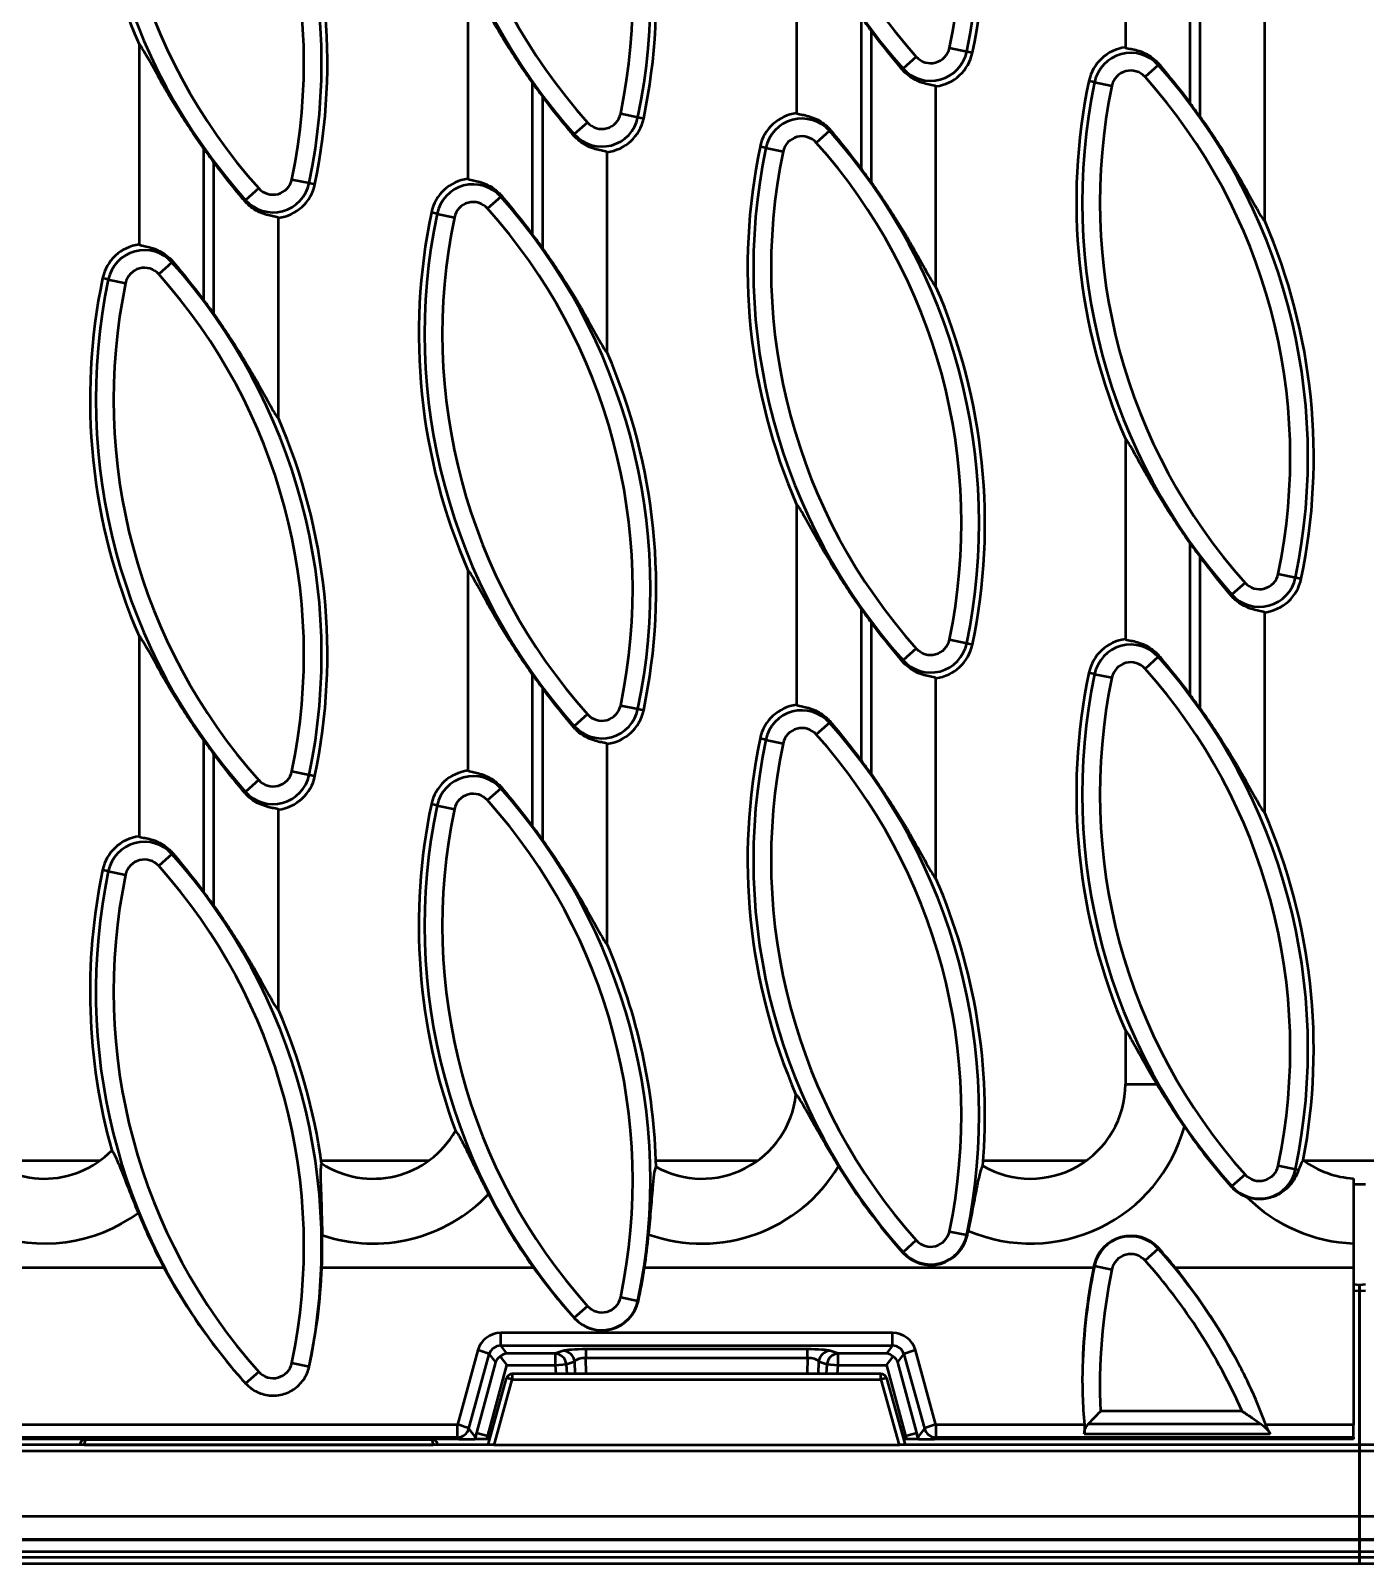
# Model space of a CAD drawing. Header units: millimetres. Extents: x 0 to 2774, y -40 to 1485.
# Drawn here: x 1353.7 to 1466.5, y 436 to 565.5 of the extents above; entities that cross this region are included whole.
import ezdxf

# ---------------------------------------------------------------- set-up
doc = ezdxf.new("R2010")
doc.units = ezdxf.units.MM
doc.header["$LTSCALE"] = 2.5
doc.layers.add('Sichtbar (ISO)', color=7, linetype='Continuous', lineweight=50)
doc.layers.add('Sichtbar schmal (ISO)', color=7, linetype='Continuous', lineweight=50)

msp = doc.modelspace()

# ---------------------------------------------------------------- linework, layer by layer
at = {"layer": 'Sichtbar (ISO)'}
for p, q in [((1446.21, 581.037), (1446.21, 564.106)), ((1418.433, 575.481), (1418.433, 558.55)), ((1390.655, 569.926), (1390.655, 552.995)), ((1457.988, 549.439), (1457.988, 566.37)), ((1362.877, 564.37), (1362.877, 547.439)), ((1430.21, 543.883), (1430.21, 560.814)), ((1402.433, 538.328), (1402.433, 555.258)), ((1374.655, 532.772), (1374.655, 549.703)), ((1446.21, 531.037), (1446.21, 514.106)), ((1418.433, 525.481), (1418.433, 508.55)), ((1390.655, 519.926), (1390.655, 502.995)), ((1457.988, 499.439), (1457.988, 516.37)), ((1362.877, 514.37), (1362.877, 497.439)), ((1430.21, 493.883), (1430.21, 510.814)), ((1402.433, 488.328), (1402.433, 505.258)), ((1374.655, 482.772), (1374.655, 499.703)), ((1446.21, 481.037), (1446.21, 476.516)), ((1465.488, 468.531), (1465.488, 463.048)), ((1466.488, 468.016), (1465.488, 468.016)), ((1465.488, 463.048), (1465.488, 461.016)), ((1350.438, 461.016), (1364.975, 461.016)), ((1378.326, 461.016), (1396.185, 461.016)), ((1405.591, 461.016), (1443.524, 461.016)), ((1450.42, 461.016), (1465.488, 461.016)), ((1465.488, 461.016), (1465.488, 447.732)), ((1465.988, 459.534), (1465.488, 459.578)), ((1466.488, 459.578), (1465.988, 459.534)), ((1465.988, 459.534), (1465.988, 459.032)), ((1465.988, 459.032), (1465.988, 459.534)), ((1465.988, 446.016), (1465.988, 459.032)), ((1465.988, 459.032), (1465.988, 446.016)), ((1393.382, 453.489), (1393.95, 452.749)), ((1426.026, 452.749), (1426.594, 453.489)), ((1425.561, 452.016), (1394.415, 452.016)), ((1392.379, 446.016), (1393.933, 451.649)), ((1426.043, 451.649), (1427.597, 446.016)), ((1465.488, 446.661), (1465.488, 447.732)), ((1358.138, 446.016), (1233.251, 446.016)), ((1358.372, 446.516), (1235.583, 446.516)), ((1357.889, 446.145), (1357.854, 446.016)), ((1387.838, 446.016), (1358.138, 446.016)), ((1358.248, 446.028), (1387.728, 446.028)), ((1387.604, 446.516), (1358.372, 446.516)), ((1389.893, 446.516), (1387.604, 446.516)), ((1392.725, 446.016), (1387.838, 446.016)), ((1388.122, 446.016), (1388.087, 446.145)), ((1389.893, 446.516), (1391.234, 446.516)), ((1391.393, 446.516), (1391.234, 446.516)), ((1392.215, 446.516), (1391.393, 446.516)), ((1392.517, 446.516), (1392.215, 446.516)), ((1427.09, 446.015), (1392.886, 446.015)), ((1465.988, 446.016), (1427.251, 446.016)), ((1427.762, 446.516), (1427.459, 446.516)), ((1428.584, 446.516), (1427.762, 446.516)), ((1428.742, 446.516), (1428.584, 446.516)), ((1428.742, 446.516), (1430.083, 446.516)), ((1465.488, 446.516), (1430.083, 446.516)), ((1465.488, 446.661), (1465.488, 446.516)), ((1465.988, 446.016), (1465.988, 445.516)), ((1465.988, 445.516), (1465.988, 446.016)), ((1504.725, 446.016), (1465.988, 446.016)), ((1465.988, 440.016), (1465.988, 445.516)), ((1465.988, 445.516), (1465.988, 440.016)), ((965.988, 440.016), (1465.988, 440.016)), ((1465.988, 438.041), (1465.988, 440.016)), ((1465.988, 440.016), (1465.988, 438.041)), ((1465.988, 440.016), (1965.988, 440.016)), ((965.988, 438.016), (1465.988, 438.016)), ((1465.988, 438.041), (1465.988, 438.016)), ((1465.988, 438.016), (1465.988, 438.041)), ((1465.988, 437.016), (1465.988, 438.016)), ((1465.988, 438.016), (1965.988, 438.016)), ((1465.988, 438.016), (1465.988, 437.016)), ((1465.988, 436.516), (1465.988, 437.016)), ((1465.988, 437.016), (1465.988, 436.516)), ((1465.988, 436.516), (1465.988, 436.016)), ((1465.988, 436.016), (1465.988, 436.516)), ((965.988, 436.016), (1465.988, 436.016)), ((1465.988, 436.016), (1965.988, 436.016))]:
    msp.add_line(p, q, dxfattribs=at)
for centre, radius, start, end in [((1408.948, 584.338), 50.212, 168.215, 203.43238), ((1384.139, 573.915), 50.212, 348.215, 23.43238), ((1356.361, 568.36), 50.212, 348.215, 23.43238), ((1328.583, 562.804), 50.212, 348.215, 23.43238), ((1464.504, 595.449), 49.775, 215.35783, 216.96405), ((1429.757, 564.398), 3.612, 277.21491, 348.215), ((1446.664, 560.522), 3.612, 97.21491, 168.215), ((1436.726, 589.894), 49.775, 215.35783, 216.96405), ((1492.282, 551.005), 50.212, 168.215, 203.43238), ((1418.886, 554.967), 3.612, 97.21491, 168.215), ((1411.917, 529.471), 49.775, 35.35783, 36.96405), ((1401.979, 558.842), 3.612, 277.21491, 348.215), ((1464.504, 545.449), 50.212, 168.215, 203.43238), ((1408.948, 584.338), 49.775, 215.35783, 216.96405), ((1391.108, 549.411), 3.612, 97.21491, 168.215), ((1384.139, 523.915), 49.775, 35.35783, 36.96405), ((1374.201, 553.287), 3.612, 277.21491, 348.215), ((1436.726, 539.894), 50.212, 168.215, 203.43238), ((1411.917, 529.471), 50.212, 348.215, 23.43238), ((1356.361, 518.36), 49.775, 35.35783, 36.96405), ((1363.331, 543.856), 3.612, 97.21491, 168.215), ((1408.948, 534.338), 50.212, 168.215, 203.43238), ((1328.583, 512.804), 49.775, 35.35783, 36.96405), ((1384.139, 523.915), 50.212, 348.215, 23.43238), ((1356.361, 518.36), 50.212, 348.215, 23.43238), ((1328.583, 512.804), 50.212, 348.215, 23.43238), ((1492.282, 551.005), 49.775, 215.35783, 216.96405), ((1457.534, 519.953), 3.612, 277.21491, 348.215), ((1464.504, 545.449), 49.775, 215.35783, 216.96405), ((1429.757, 514.398), 3.612, 277.21491, 348.215), ((1446.664, 510.522), 3.612, 97.21491, 168.215), ((1436.726, 539.894), 49.775, 215.35783, 216.96405), ((1492.282, 501.005), 50.212, 168.215, 203.43238), ((1411.917, 479.471), 49.775, 35.35783, 36.96405), ((1401.979, 508.842), 3.612, 277.21491, 348.215), ((1418.886, 504.967), 3.612, 97.21491, 168.215), ((1408.948, 534.338), 49.775, 215.35783, 216.96405), ((1464.504, 495.449), 50.212, 168.215, 203.28189), ((1384.139, 473.915), 49.775, 35.35783, 36.96405), ((1374.201, 503.287), 3.612, 277.21491, 348.215), ((1391.108, 499.411), 3.612, 97.21491, 168.215), ((1436.726, 489.894), 50.212, 168.215, 200.20465), ((1411.917, 479.471), 50.212, 349.21541, 23.43238), ((1363.331, 493.856), 3.612, 97.21491, 168.215), ((1356.361, 468.36), 49.775, 35.35783, 36.96405), ((1408.948, 484.338), 50.212, 168.215, 195.5297), ((1384.139, 473.915), 50.212, 355.08441, 23.43238), ((1328.583, 462.804), 49.775, 35.35783, 36.96405), ((1356.361, 468.36), 50.212, 1.31847, 23.43238), ((1328.583, 462.804), 50.212, 8.00963, 23.43238), ((1410.433, 476.516), 8, 241.05076, 353.44556), ((1438.21, 476.516), 8, 239.63825, 0), ((1492.282, 501.005), 49.775, 214.36694, 221.785), ((1382.655, 476.516), 8, 237.07077, 330.29643), ((1354.877, 476.516), 8, 223.82291, 315.3586), ((1464.504, 495.449), 49.775, 211.32338, 221.785), ((1465.988, 476.516), 8, 233.61332, 266.41668), ((1457.534, 469.953), 3.175, 221.785, 250.76618), ((1436.726, 489.894), 49.775, 207.09671, 215.46255), ((1408.948, 484.338), 49.775, 202.07704, 207.94069), ((1328.583, 462.804), 49.775, 357.94061, 1.08239), ((1356.361, 468.36), 49.775, 351.5151, 354.75934), ((1429.757, 464.398), 3.175, 221.785, 348.215), ((1384.139, 473.915), 49.775, 348.215, 348.64114), ((1446.664, 460.522), 3.175, 41.785, 168.215), ((1411.917, 429.471), 49.775, 39.32698, 41.785), ((1492.282, 451.005), 49.775, 168.215, 168.39735), ((1394.415, 451.516), 0.5, 90, 164.57723), ((1425.561, 451.516), 0.5, 15.42277, 90), ((1358.372, 446.016), 0.5, 90, 165), ((1387.604, 446.016), 0.5, 15, 90)]:
    msp.add_arc(centre, radius, start, end, dxfattribs=at)
for centre, major_axis, ratio, start_param, end_param in [((1408.948, 484.666), (0, -49.93), 0.9999784, 5.2058391, 5.4094214), ((1328.583, 463.131), (0, 49.789), 0.9999784, 4.5002771, 4.6698832), ((1436.726, 490.222), (0, -49.967), 0.9999784, 5.3366664, 5.4465612), ((1356.361, 468.687), (0, 49.825), 0.9999784, 4.5002771, 4.5578069), ((1492.282, 451.331), (0, -49.711), 0.9999784, 4.5163222, 4.6865921), ((1411.917, 429.796), (0, 49.57), 0.9999784, 5.1907195, 5.3936832), ((1401.979, 458.863), (0, -3.161), 0.9999784, 5.4465612, 7.6418698), ((1393.95, 452.749), (1, 0.199), 0.8957851, 1.9867703, 2.6383522), ((1393.95, 452.749), (0.451, 0.915), 0.8957851, 0.5032405, 1.1548223), ((1426.026, 452.749), (0.451, -0.915), 0.8957851, 1.9867703, 2.6383522), ((1426.026, 452.749), (1, -0.199), 0.8957851, 0.5032405, 1.1548223), ((1374.201, 453.307), (0, -3.124), 0.9999784, 1.3468687, 1.3586845), ((1358.234, 445.502), (0.137, 0.51), 0.947813, 0.2487076, 0.4682626), ((1387.742, 445.502), (-0.137, 0.51), 0.947813, 5.8149227, 6.0344777)]:
    msp.add_ellipse(centre, major_axis=major_axis, ratio=ratio, start_param=start_param, end_param=end_param, dxfattribs=at)
for points, knots in [([(1396.132, 561.09), (1395.448, 562.053), (1394.752, 563.091), (1393.329, 565.35), (1392.621, 566.571), (1391.66, 568.289), (1391.253, 569.038), (1390.909, 569.614), (1390.832, 569.737), (1390.717, 569.891), (1390.677, 569.928), (1390.655, 569.926)], [3.485316, 3.485316, 3.485316, 3.485316, 3.8312275, 3.8312275, 4.2428686, 4.2428686, 4.5039478, 4.5039478, 4.5816976, 4.5816976, 4.6534636, 4.6534636, 4.6534636, 4.6534636]), ([(1427.346, 562.244), (1427.302, 562.297), (1427.257, 562.35), (1426.506, 563.248), (1425.771, 564.161), (1424.987, 565.183), (1424.86, 565.349), (1424.733, 565.519)], [0.70958265, 0.70958265, 0.70958265, 0.70958265, 0.73010989, 0.73010989, 1.0546565, 1.0546565, 1.11670002, 1.11670002, 1.11670002, 1.11670002]), ([(1368.354, 555.534), (1367.671, 556.498), (1366.975, 557.535), (1365.551, 559.794), (1364.843, 561.015), (1363.882, 562.733), (1363.475, 563.483), (1363.131, 564.059), (1363.054, 564.181), (1362.939, 564.335), (1362.899, 564.372), (1362.877, 564.37)], [3.485316, 3.485316, 3.485316, 3.485316, 3.8312275, 3.8312275, 4.2428686, 4.2428686, 4.5039478, 4.5039478, 4.5816976, 4.5816976, 4.6534636, 4.6534636, 4.6534636, 4.6534636]), ([(1446.21, 564.106), (1446.259, 564.065), (1446.39, 564.036), (1446.865, 563.943), (1447.263, 563.868), (1447.871, 563.609), (1448.062, 563.513), (1448.446, 563.27), (1448.638, 563.121), (1448.897, 562.875), (1448.988, 562.78), (1449.074, 562.676)], [0.04336489, 0.04336489, 0.04336489, 0.04336489, 0.19996601, 0.19996601, 0.39993202, 0.39993202, 0.47560066, 0.47560066, 0.55126929, 0.55126929, 0.59299387, 0.59299387, 0.59299387, 0.59299387]), ([(1430.21, 560.814), (1430.162, 560.855), (1430.031, 560.884), (1429.555, 560.977), (1429.158, 561.052), (1428.55, 561.311), (1428.359, 561.407), (1427.975, 561.65), (1427.783, 561.799), (1427.524, 562.045), (1427.433, 562.14), (1427.346, 562.244)], [0.04336489, 0.04336489, 0.04336489, 0.04336489, 0.19996601, 0.19996601, 0.39993202, 0.39993202, 0.47560066, 0.47560066, 0.55126929, 0.55126929, 0.59299387, 0.59299387, 0.59299387, 0.59299387]), ([(1449.074, 562.676), (1449.119, 562.623), (1449.163, 562.57), (1449.915, 561.672), (1450.65, 560.759), (1451.433, 559.737), (1451.56, 559.571), (1451.688, 559.401)], [0.70958265, 0.70958265, 0.70958265, 0.70958265, 0.73010989, 0.73010989, 1.0546565, 1.0546565, 1.11670002, 1.11670002, 1.11670002, 1.11670002]), ([(1399.568, 556.688), (1399.524, 556.741), (1399.479, 556.794), (1398.728, 557.692), (1397.993, 558.605), (1397.209, 559.627), (1397.083, 559.794), (1396.955, 559.963)], [0.70958265, 0.70958265, 0.70958265, 0.70958265, 0.73010989, 0.73010989, 1.0546565, 1.0546565, 1.11670002, 1.11670002, 1.11670002, 1.11670002]), ([(1418.433, 558.55), (1418.481, 558.51), (1418.612, 558.48), (1419.087, 558.388), (1419.485, 558.312), (1420.093, 558.053), (1420.284, 557.958), (1420.668, 557.714), (1420.86, 557.566), (1421.119, 557.32), (1421.21, 557.224), (1421.297, 557.121)], [0.04336489, 0.04336489, 0.04336489, 0.04336489, 0.19996601, 0.19996601, 0.39993202, 0.39993202, 0.47560066, 0.47560066, 0.55126929, 0.55126929, 0.59299387, 0.59299387, 0.59299387, 0.59299387]), ([(1452.511, 558.275), (1453.194, 557.311), (1453.89, 556.273), (1455.314, 554.015), (1456.022, 552.794), (1456.983, 551.076), (1457.39, 550.326), (1457.734, 549.75), (1457.811, 549.628), (1457.926, 549.474), (1457.966, 549.436), (1457.988, 549.439)], [3.485316, 3.485316, 3.485316, 3.485316, 3.8312275, 3.8312275, 4.2428686, 4.2428686, 4.5039478, 4.5039478, 4.5816976, 4.5816976, 4.6534636, 4.6534636, 4.6534636, 4.6534636]), ([(1421.297, 557.121), (1421.341, 557.068), (1421.386, 557.015), (1422.137, 556.117), (1422.872, 555.204), (1423.656, 554.182), (1423.782, 554.015), (1423.91, 553.846)], [0.70958265, 0.70958265, 0.70958265, 0.70958265, 0.73010989, 0.73010989, 1.0546565, 1.0546565, 1.11670002, 1.11670002, 1.11670002, 1.11670002]), ([(1402.433, 555.258), (1402.384, 555.299), (1402.253, 555.329), (1401.778, 555.421), (1401.38, 555.497), (1400.772, 555.756), (1400.581, 555.851), (1400.197, 556.095), (1400.005, 556.243), (1399.746, 556.489), (1399.655, 556.585), (1399.568, 556.688)], [0.04336489, 0.04336489, 0.04336489, 0.04336489, 0.19996601, 0.19996601, 0.39993202, 0.39993202, 0.47560066, 0.47560066, 0.55126929, 0.55126929, 0.59299387, 0.59299387, 0.59299387, 0.59299387]), ([(1371.791, 551.133), (1371.746, 551.185), (1371.702, 551.239), (1370.95, 552.137), (1370.215, 553.05), (1369.432, 554.071), (1369.305, 554.238), (1369.178, 554.408)], [0.70958265, 0.70958265, 0.70958265, 0.70958265, 0.73010989, 0.73010989, 1.0546565, 1.0546565, 1.11670002, 1.11670002, 1.11670002, 1.11670002]), ([(1390.655, 552.995), (1390.703, 552.954), (1390.834, 552.925), (1391.31, 552.832), (1391.707, 552.757), (1392.315, 552.498), (1392.506, 552.402), (1392.89, 552.159), (1393.082, 552.01), (1393.341, 551.764), (1393.432, 551.669), (1393.519, 551.565)], [0.04336489, 0.04336489, 0.04336489, 0.04336489, 0.19996601, 0.19996601, 0.39993202, 0.39993202, 0.47560066, 0.47560066, 0.55126929, 0.55126929, 0.59299387, 0.59299387, 0.59299387, 0.59299387]), ([(1424.733, 552.719), (1425.417, 551.756), (1426.113, 550.718), (1427.536, 548.459), (1428.244, 547.238), (1429.205, 545.52), (1429.612, 544.77), (1429.956, 544.195), (1430.033, 544.072), (1430.148, 543.918), (1430.188, 543.881), (1430.21, 543.883)], [3.485316, 3.485316, 3.485316, 3.485316, 3.8312275, 3.8312275, 4.2428686, 4.2428686, 4.5039478, 4.5039478, 4.5816976, 4.5816976, 4.6534636, 4.6534636, 4.6534636, 4.6534636]), ([(1374.655, 549.703), (1374.606, 549.744), (1374.475, 549.773), (1374, 549.866), (1373.602, 549.941), (1372.994, 550.2), (1372.803, 550.296), (1372.419, 550.539), (1372.228, 550.688), (1371.968, 550.933), (1371.877, 551.029), (1371.791, 551.133)], [0.04336489, 0.04336489, 0.04336489, 0.04336489, 0.19996601, 0.19996601, 0.39993202, 0.39993202, 0.47560066, 0.47560066, 0.55126929, 0.55126929, 0.59299387, 0.59299387, 0.59299387, 0.59299387]), ([(1393.519, 551.565), (1393.563, 551.512), (1393.608, 551.459), (1394.359, 550.561), (1395.094, 549.648), (1395.878, 548.626), (1396.005, 548.459), (1396.132, 548.29)], [0.70958265, 0.70958265, 0.70958265, 0.70958265, 0.73010989, 0.73010989, 1.0546565, 1.0546565, 1.11670002, 1.11670002, 1.11670002, 1.11670002]), ([(1362.877, 547.439), (1362.925, 547.399), (1363.056, 547.369), (1363.532, 547.277), (1363.93, 547.201), (1364.537, 546.942), (1364.728, 546.847), (1365.112, 546.603), (1365.304, 546.455), (1365.563, 546.209), (1365.654, 546.113), (1365.741, 546.01)], [0.04336489, 0.04336489, 0.04336489, 0.04336489, 0.19996601, 0.19996601, 0.39993202, 0.39993202, 0.47560066, 0.47560066, 0.55126929, 0.55126929, 0.59299387, 0.59299387, 0.59299387, 0.59299387]), ([(1396.955, 547.164), (1397.639, 546.2), (1398.335, 545.162), (1399.758, 542.903), (1400.467, 541.683), (1401.428, 539.965), (1401.834, 539.215), (1402.178, 538.639), (1402.255, 538.517), (1402.37, 538.363), (1402.411, 538.325), (1402.433, 538.328)], [3.485316, 3.485316, 3.485316, 3.485316, 3.8312275, 3.8312275, 4.2428686, 4.2428686, 4.5039478, 4.5039478, 4.5816976, 4.5816976, 4.6534636, 4.6534636, 4.6534636, 4.6534636]), ([(1365.741, 546.01), (1365.786, 545.957), (1365.83, 545.904), (1366.582, 545.006), (1367.317, 544.093), (1368.1, 543.071), (1368.227, 542.904), (1368.354, 542.735)], [0.70958265, 0.70958265, 0.70958265, 0.70958265, 0.73010989, 0.73010989, 1.0546565, 1.0546565, 1.11670002, 1.11670002, 1.11670002, 1.11670002]), ([(1369.178, 541.608), (1369.861, 540.645), (1370.557, 539.607), (1371.981, 537.348), (1372.689, 536.127), (1373.65, 534.409), (1374.056, 533.659), (1374.4, 533.084), (1374.477, 532.961), (1374.593, 532.807), (1374.633, 532.77), (1374.655, 532.772)], [3.485316, 3.485316, 3.485316, 3.485316, 3.8312275, 3.8312275, 4.2428686, 4.2428686, 4.5039478, 4.5039478, 4.5816976, 4.5816976, 4.6534636, 4.6534636, 4.6534636, 4.6534636]), ([(1451.688, 522.201), (1451.004, 523.164), (1450.308, 524.202), (1448.884, 526.461), (1448.176, 527.682), (1447.215, 529.4), (1446.809, 530.15), (1446.465, 530.725), (1446.388, 530.848), (1446.272, 531.002), (1446.232, 531.039), (1446.21, 531.037)], [3.485316, 3.485316, 3.485316, 3.485316, 3.8312275, 3.8312275, 4.2428686, 4.2428686, 4.5039478, 4.5039478, 4.5816976, 4.5816976, 4.6534636, 4.6534636, 4.6534636, 4.6534636]), ([(1423.91, 516.645), (1423.226, 517.609), (1422.53, 518.647), (1421.107, 520.905), (1420.398, 522.126), (1419.437, 523.844), (1419.031, 524.594), (1418.687, 525.17), (1418.61, 525.292), (1418.495, 525.446), (1418.454, 525.484), (1418.433, 525.481)], [3.485316, 3.485316, 3.485316, 3.485316, 3.8312275, 3.8312275, 4.2428686, 4.2428686, 4.5039478, 4.5039478, 4.5816976, 4.5816976, 4.6534636, 4.6534636, 4.6534636, 4.6534636]), ([(1455.124, 517.799), (1455.079, 517.852), (1455.035, 517.905), (1454.283, 518.803), (1453.548, 519.716), (1452.765, 520.738), (1452.638, 520.905), (1452.511, 521.074)], [0.70958265, 0.70958265, 0.70958265, 0.70958265, 0.73010989, 0.73010989, 1.0546565, 1.0546565, 1.11670002, 1.11670002, 1.11670002, 1.11670002]), ([(1396.132, 511.09), (1395.448, 512.053), (1394.752, 513.091), (1393.329, 515.35), (1392.621, 516.571), (1391.66, 518.289), (1391.253, 519.038), (1390.909, 519.614), (1390.832, 519.737), (1390.717, 519.891), (1390.677, 519.928), (1390.655, 519.926)], [3.485316, 3.485316, 3.485316, 3.485316, 3.8312275, 3.8312275, 4.2428686, 4.2428686, 4.5039478, 4.5039478, 4.5816976, 4.5816976, 4.6534636, 4.6534636, 4.6534636, 4.6534636]), ([(1457.988, 516.37), (1457.94, 516.41), (1457.809, 516.44), (1457.333, 516.532), (1456.935, 516.608), (1456.328, 516.867), (1456.137, 516.962), (1455.753, 517.206), (1455.561, 517.354), (1455.302, 517.6), (1455.211, 517.696), (1455.124, 517.799)], [0.04336489, 0.04336489, 0.04336489, 0.04336489, 0.19996601, 0.19996601, 0.39993202, 0.39993202, 0.47560066, 0.47560066, 0.55126929, 0.55126929, 0.59299387, 0.59299387, 0.59299387, 0.59299387]), ([(1427.346, 512.244), (1427.302, 512.297), (1427.257, 512.35), (1426.506, 513.248), (1425.771, 514.161), (1424.987, 515.183), (1424.86, 515.349), (1424.733, 515.519)], [0.70958265, 0.70958265, 0.70958265, 0.70958265, 0.73010989, 0.73010989, 1.0546565, 1.0546565, 1.11670002, 1.11670002, 1.11670002, 1.11670002]), ([(1368.354, 505.534), (1367.671, 506.498), (1366.975, 507.535), (1365.551, 509.794), (1364.843, 511.015), (1363.882, 512.733), (1363.475, 513.483), (1363.131, 514.059), (1363.054, 514.181), (1362.939, 514.335), (1362.899, 514.372), (1362.877, 514.37)], [3.485316, 3.485316, 3.485316, 3.485316, 3.8312275, 3.8312275, 4.2428686, 4.2428686, 4.5039478, 4.5039478, 4.5816976, 4.5816976, 4.6534636, 4.6534636, 4.6534636, 4.6534636]), ([(1446.21, 514.106), (1446.259, 514.065), (1446.39, 514.036), (1446.865, 513.943), (1447.263, 513.868), (1447.871, 513.609), (1448.062, 513.513), (1448.446, 513.27), (1448.638, 513.121), (1448.897, 512.875), (1448.988, 512.78), (1449.074, 512.676)], [0.04336489, 0.04336489, 0.04336489, 0.04336489, 0.19996601, 0.19996601, 0.39993202, 0.39993202, 0.47560066, 0.47560066, 0.55126929, 0.55126929, 0.59299387, 0.59299387, 0.59299387, 0.59299387]), ([(1430.21, 510.814), (1430.162, 510.855), (1430.031, 510.884), (1429.555, 510.977), (1429.158, 511.052), (1428.55, 511.311), (1428.359, 511.407), (1427.975, 511.65), (1427.783, 511.799), (1427.524, 512.045), (1427.433, 512.14), (1427.346, 512.244)], [0.04336489, 0.04336489, 0.04336489, 0.04336489, 0.19996601, 0.19996601, 0.39993202, 0.39993202, 0.47560066, 0.47560066, 0.55126929, 0.55126929, 0.59299387, 0.59299387, 0.59299387, 0.59299387]), ([(1449.074, 512.676), (1449.119, 512.623), (1449.163, 512.57), (1449.915, 511.672), (1450.65, 510.759), (1451.433, 509.737), (1451.56, 509.571), (1451.688, 509.401)], [0.70958265, 0.70958265, 0.70958265, 0.70958265, 0.73010989, 0.73010989, 1.0546565, 1.0546565, 1.11670002, 1.11670002, 1.11670002, 1.11670002]), ([(1399.568, 506.688), (1399.524, 506.741), (1399.479, 506.794), (1398.728, 507.692), (1397.993, 508.605), (1397.209, 509.627), (1397.083, 509.794), (1396.955, 509.963)], [0.70958265, 0.70958265, 0.70958265, 0.70958265, 0.73010989, 0.73010989, 1.0546565, 1.0546565, 1.11670002, 1.11670002, 1.11670002, 1.11670002]), ([(1418.433, 508.55), (1418.481, 508.51), (1418.612, 508.48), (1419.087, 508.388), (1419.485, 508.312), (1420.093, 508.053), (1420.284, 507.958), (1420.668, 507.714), (1420.86, 507.566), (1421.119, 507.32), (1421.21, 507.224), (1421.297, 507.121)], [0.04336489, 0.04336489, 0.04336489, 0.04336489, 0.19996601, 0.19996601, 0.39993202, 0.39993202, 0.47560066, 0.47560066, 0.55126929, 0.55126929, 0.59299387, 0.59299387, 0.59299387, 0.59299387]), ([(1452.511, 508.275), (1453.194, 507.311), (1453.89, 506.273), (1455.314, 504.015), (1456.022, 502.794), (1456.983, 501.076), (1457.39, 500.326), (1457.734, 499.75), (1457.811, 499.628), (1457.926, 499.474), (1457.966, 499.436), (1457.988, 499.439)], [3.485316, 3.485316, 3.485316, 3.485316, 3.8312275, 3.8312275, 4.2428686, 4.2428686, 4.5039478, 4.5039478, 4.5816976, 4.5816976, 4.6534636, 4.6534636, 4.6534636, 4.6534636]), ([(1402.433, 505.258), (1402.384, 505.299), (1402.253, 505.329), (1401.778, 505.421), (1401.38, 505.497), (1400.772, 505.756), (1400.581, 505.851), (1400.197, 506.095), (1400.005, 506.243), (1399.746, 506.489), (1399.655, 506.585), (1399.568, 506.688)], [0.04336489, 0.04336489, 0.04336489, 0.04336489, 0.19996601, 0.19996601, 0.39993202, 0.39993202, 0.47560066, 0.47560066, 0.55126929, 0.55126929, 0.59299387, 0.59299387, 0.59299387, 0.59299387]), ([(1421.297, 507.121), (1421.341, 507.068), (1421.386, 507.015), (1422.137, 506.117), (1422.872, 505.204), (1423.656, 504.182), (1423.782, 504.015), (1423.91, 503.846)], [0.70958265, 0.70958265, 0.70958265, 0.70958265, 0.73010989, 0.73010989, 1.0546565, 1.0546565, 1.11670002, 1.11670002, 1.11670002, 1.11670002]), ([(1371.791, 501.133), (1371.746, 501.185), (1371.702, 501.239), (1370.95, 502.137), (1370.215, 503.05), (1369.432, 504.071), (1369.305, 504.238), (1369.178, 504.408)], [0.70958265, 0.70958265, 0.70958265, 0.70958265, 0.73010989, 0.73010989, 1.0546565, 1.0546565, 1.11670002, 1.11670002, 1.11670002, 1.11670002]), ([(1390.655, 502.995), (1390.703, 502.954), (1390.834, 502.925), (1391.31, 502.832), (1391.707, 502.757), (1392.315, 502.498), (1392.506, 502.402), (1392.89, 502.159), (1393.082, 502.01), (1393.341, 501.764), (1393.432, 501.669), (1393.519, 501.565)], [0.04336489, 0.04336489, 0.04336489, 0.04336489, 0.19996601, 0.19996601, 0.39993202, 0.39993202, 0.47560066, 0.47560066, 0.55126929, 0.55126929, 0.59299387, 0.59299387, 0.59299387, 0.59299387]), ([(1424.733, 502.719), (1425.417, 501.756), (1426.113, 500.718), (1427.536, 498.459), (1428.244, 497.238), (1429.205, 495.52), (1429.612, 494.77), (1429.956, 494.195), (1430.033, 494.072), (1430.148, 493.918), (1430.188, 493.881), (1430.21, 493.883)], [3.485316, 3.485316, 3.485316, 3.485316, 3.8312275, 3.8312275, 4.2428686, 4.2428686, 4.5039478, 4.5039478, 4.5816976, 4.5816976, 4.6534636, 4.6534636, 4.6534636, 4.6534636]), ([(1393.519, 501.565), (1393.563, 501.512), (1393.608, 501.459), (1394.359, 500.561), (1395.094, 499.648), (1395.878, 498.626), (1396.005, 498.459), (1396.132, 498.29)], [0.70958265, 0.70958265, 0.70958265, 0.70958265, 0.73010989, 0.73010989, 1.0546565, 1.0546565, 1.11670002, 1.11670002, 1.11670002, 1.11670002]), ([(1374.655, 499.703), (1374.606, 499.744), (1374.475, 499.773), (1374, 499.866), (1373.602, 499.941), (1372.994, 500.2), (1372.803, 500.296), (1372.419, 500.539), (1372.228, 500.688), (1371.968, 500.933), (1371.877, 501.029), (1371.791, 501.133)], [0.04336489, 0.04336489, 0.04336489, 0.04336489, 0.19996601, 0.19996601, 0.39993202, 0.39993202, 0.47560066, 0.47560066, 0.55126929, 0.55126929, 0.59299387, 0.59299387, 0.59299387, 0.59299387]), ([(1362.877, 497.439), (1362.925, 497.399), (1363.056, 497.369), (1363.532, 497.277), (1363.93, 497.201), (1364.537, 496.942), (1364.728, 496.847), (1365.112, 496.603), (1365.304, 496.455), (1365.563, 496.209), (1365.654, 496.113), (1365.741, 496.01)], [0.04336489, 0.04336489, 0.04336489, 0.04336489, 0.19996601, 0.19996601, 0.39993202, 0.39993202, 0.47560066, 0.47560066, 0.55126929, 0.55126929, 0.59299387, 0.59299387, 0.59299387, 0.59299387]), ([(1365.741, 496.01), (1365.786, 495.957), (1365.83, 495.904), (1366.582, 495.006), (1367.317, 494.093), (1368.1, 493.071), (1368.227, 492.904), (1368.354, 492.735)], [0.70958265, 0.70958265, 0.70958265, 0.70958265, 0.73010989, 0.73010989, 1.0546565, 1.0546565, 1.11670002, 1.11670002, 1.11670002, 1.11670002]), ([(1396.955, 497.164), (1397.639, 496.2), (1398.335, 495.162), (1399.758, 492.903), (1400.467, 491.683), (1401.428, 489.965), (1401.834, 489.215), (1402.178, 488.639), (1402.255, 488.517), (1402.37, 488.363), (1402.411, 488.325), (1402.433, 488.328)], [3.485316, 3.485316, 3.485316, 3.485316, 3.8312275, 3.8312275, 4.2428686, 4.2428686, 4.5039478, 4.5039478, 4.5816976, 4.5816976, 4.6534636, 4.6534636, 4.6534636, 4.6534636]), ([(1369.178, 491.608), (1369.861, 490.645), (1370.557, 489.607), (1371.981, 487.348), (1372.689, 486.127), (1373.65, 484.409), (1374.056, 483.659), (1374.4, 483.084), (1374.477, 482.961), (1374.593, 482.807), (1374.633, 482.77), (1374.655, 482.772)], [3.485316, 3.485316, 3.485316, 3.485316, 3.8312275, 3.8312275, 4.2428686, 4.2428686, 4.5039478, 4.5039478, 4.5816976, 4.5816976, 4.6534636, 4.6534636, 4.6534636, 4.6534636]), ([(1448.87, 476.516), (1448.748, 476.719), (1448.627, 476.922), (1447.973, 478.037), (1447.482, 478.923), (1446.879, 480.01), (1446.677, 480.373), (1446.44, 480.766), (1446.371, 480.872), (1446.268, 481.006), (1446.232, 481.039), (1446.21, 481.037)], [1.25122174, 1.25122174, 1.25122174, 1.25122174, 1.32007666, 1.32007666, 1.63136927, 1.63136927, 1.78495243, 1.78495243, 1.86174401, 1.86174401, 1.93251551, 1.93251551, 1.93251551, 1.93251551]), ([(1421.984, 469.573), (1421.599, 470.205), (1421.222, 470.838), (1420.505, 472.062), (1420.165, 472.656), (1419.495, 473.837), (1419.187, 474.386), (1418.798, 475.052), (1418.66, 475.278), (1418.474, 475.54), (1418.414, 475.605), (1418.38, 475.602)], [-0.84942573, -0.84942573, -0.84942573, -0.84942573, -0.65876792, -0.65876792, -0.46793444, -0.46793444, -0.24658593, -0.24658593, -0.10846211, -0.10846211, 0, 0, 0, 0]), ([(1392.415, 467.221), (1392.208, 467.625), (1392.003, 468.029), (1391.605, 468.823), (1391.412, 469.211), (1390.911, 470.223), (1390.621, 470.816), (1390.176, 471.692), (1390.004, 472.017), (1389.747, 472.435), (1389.657, 472.544), (1389.604, 472.551)], [-0.85799491, -0.85799491, -0.85799491, -0.85799491, -0.72226203, -0.72226203, -0.58615442, -0.58615442, -0.35152236, -0.35152236, -0.16586907, -0.16586907, 0, 0, 0, 0]), ([(1362.823, 465.63), (1362.54, 466.328), (1362.263, 467.023), (1361.75, 468.323), (1361.515, 468.923), (1361.129, 469.872), (1360.972, 470.24), (1360.723, 470.739), (1360.631, 470.876), (1360.569, 470.894)], [-0.83700415, -0.83700415, -0.83700415, -0.83700415, -0.61127427, -0.61127427, -0.38608842, -0.38608842, -0.1877107, -0.1877107, 0, 0, 0, 0]), ([(1378.306, 469.801), (1378.282, 469.784), (1378.263, 469.735), (1378.234, 469.576), (1378.224, 469.467), (1378.206, 469.06), (1378.21, 468.688), (1378.235, 467.666), (1378.262, 466.935), (1378.312, 465.361), (1378.334, 464.556), (1378.349, 463.745)], [-0.89673369, -0.89673369, -0.89673369, -0.89673369, -0.80012747, -0.80012747, -0.70341767, -0.70341767, -0.50848125, -0.50848125, -0.24335589, -0.24335589, 0, 0, 0, 0]), ([(1406.56, 469.515), (1406.507, 469.48), (1406.458, 469.323), (1406.367, 468.789), (1406.326, 468.419), (1406.232, 467.422), (1406.179, 466.758), (1406.062, 465.329), (1405.998, 464.574), (1405.928, 463.813)], [-0.83915151, -0.83915151, -0.83915151, -0.83915151, -0.6515259, -0.6515259, -0.46384549, -0.46384549, -0.22918293, -0.22918293, 0, 0, 0, 0]), ([(1434.167, 469.613), (1434.109, 469.58), (1434.042, 469.429), (1433.893, 468.907), (1433.811, 468.544), (1433.611, 467.576), (1433.491, 466.943), (1433.228, 465.573), (1433.086, 464.845), (1432.939, 464.112)], [-0.83106187, -0.83106187, -0.83106187, -0.83106187, -0.64143493, -0.64143493, -0.45191856, -0.45191856, -0.22425246, -0.22425246, 0, 0, 0, 0]), ([(1460.854, 469.261), (1460.774, 469.03), (1460.664, 468.77), (1460.334, 468.216), (1460.112, 467.927), (1459.552, 467.419), (1459.237, 467.208), (1458.51, 466.893), (1458.115, 466.798), (1457.294, 466.76), (1456.88, 466.819), (1456.488, 466.956)], [-0.63329191, -0.63329191, -0.63329191, -0.63329191, -0.50508909, -0.50508909, -0.37047539, -0.37047539, -0.24771256, -0.24771256, -0.12447132, -0.12447132, 0, 0, 0, 0]), ([(1461.242, 470.075), (1461.19, 470.053), (1461.121, 469.942), (1460.983, 469.62), (1460.921, 469.455), (1460.854, 469.261)], [-0.55428354, -0.55428354, -0.55428354, -0.55428354, -0.39044752, -0.39044752, -0.28104472, -0.28104472, -0.28104472, -0.28104472]), ([(1371.884, 451.216), (1371.924, 451.173), (1371.964, 451.132), (1372.277, 450.824), (1372.66, 450.571), (1373.369, 450.282), (1373.819, 450.194), (1374.583, 450.194), (1375.033, 450.282), (1375.742, 450.571), (1376.125, 450.824), (1376.672, 451.361), (1376.931, 451.742), (1377.147, 452.254), (1377.206, 452.431), (1377.247, 452.613)], [0.67723232, 0.67723232, 0.67723232, 0.67723232, 0.69410003, 0.69410003, 0.80903074, 0.80903074, 0.9237132, 0.9237132, 1.03839565, 1.03839565, 1.15332636, 1.15332636, 1.26867748, 1.26867748, 1.32035344, 1.32035344, 1.32035344, 1.32035344]), ([(1458.077, 447.732), (1457.657, 448.875), (1457.186, 449.999), (1456.434, 451.602), (1456.181, 452.114), (1455.922, 452.613)], [9.33624862, 9.33624862, 9.33624862, 9.33624862, 9.67204096, 9.67204096, 9.83403871, 9.83403871, 9.83403871, 9.83403871]), ([(1443.1, 447.803), (1443.22, 447.931), (1443.355, 448.076), (1443.689, 448.429), (1443.894, 448.645), (1444.1, 448.861), (1444.102, 448.862), (1444.104, 448.864)], [-0.15424669, -0.15424669, -0.15424669, -0.15424669, -0.08874603, -0.08874603, 0, 0, 0.00070076, 0.00070076, 0.00070076, 0.00070076]), ([(1456.071, 448.864), (1456.073, 448.862), (1456.076, 448.861), (1456.363, 448.673), (1456.651, 448.483), (1457.206, 448.114), (1457.457, 447.945), (1457.667, 447.803)], [-0.1736043, -0.1736043, -0.1736043, -0.1736043, -0.17287888, -0.17287888, -0.08700626, -0.08700626, 0, 0, 0, 0]), ([(1442.736, 446.95), (1442.745, 447.099), (1442.78, 447.254), (1442.889, 447.525), (1442.983, 447.678), (1443.1, 447.803)], [0.02797662, 0.02797662, 0.02797662, 0.02797662, 0.08666065, 0.08666065, 0.14739709, 0.14739709, 0.14739709, 0.14739709]), ([(1442.749, 447.732), (1442.758, 447.631), (1442.762, 447.53), (1442.761, 447.321), (1442.755, 447.216), (1442.744, 447.058), (1442.739, 447.001), (1442.736, 446.95)], [-0.096963668, -0.096963668, -0.096963668, -0.096963668, -0.066667261, -0.066667261, -0.032630314, -0.032630314, -0.010677239, -0.010677239, -0.010677239, -0.010677239]), ([(1457.667, 447.803), (1457.857, 447.675), (1458.04, 447.51), (1458.277, 447.237), (1458.378, 447.094), (1458.454, 446.95)], [0.96316051, 0.96316051, 0.96316051, 0.96316051, 1.03889631, 1.03889631, 1.09898258, 1.09898258, 1.09898258, 1.09898258]), ([(1458.454, 446.95), (1458.427, 447.001), (1458.396, 447.057), (1458.308, 447.221), (1458.247, 447.336), (1458.15, 447.546), (1458.111, 447.638), (1458.077, 447.732)], [-0.098840568, -0.098840568, -0.098840568, -0.098840568, -0.075449261, -0.075449261, -0.03458802, -0.03458802, -0.004650822, -0.004650822, -0.004650822, -0.004650822])]:
    msp.add_open_spline(points, degree=3, knots=knots, dxfattribs=at)
for points in [[(1451.195, 472.907), (1450.304, 474.211), (1449.505, 475.457), (1448.87, 476.516)], [(1370.665, 452.613), (1371.06, 452.141), (1371.467, 451.675), (1371.884, 451.216)], [(1442.588, 452.613), (1442.547, 451.03), (1442.596, 449.384), (1442.749, 447.732)], [(1392.886, 446.015), (1392.833, 446.015), (1392.778, 446.016), (1392.725, 446.016)], [(1427.251, 446.016), (1427.198, 446.016), (1427.143, 446.015), (1427.09, 446.015)]]:
    msp.add_open_spline(points, degree=3, dxfattribs=at)
at = {"layer": 'Sichtbar schmal (ISO)'}
for p, q in [((1451.688, 559.401), (1451.688, 572.201)), ((1452.511, 571.074), (1452.511, 558.275)), ((1423.91, 553.846), (1423.91, 566.645)), ((1424.733, 565.519), (1424.733, 552.719)), ((1431.348, 564.066), (1432.811, 563.761)), ((1432.811, 563.761), (1433.293, 563.66)), ((1427.43, 562.319), (1427.346, 562.244)), ((1428.545, 563.315), (1427.43, 562.319)), ((1448.99, 562.601), (1447.876, 561.605)), ((1448.99, 562.601), (1449.074, 562.676)), ((1396.132, 548.29), (1396.132, 561.09)), ((1443.61, 561.159), (1443.128, 561.26)), ((1443.61, 561.159), (1445.073, 560.854)), ((1396.955, 559.963), (1396.955, 547.164)), ((1403.57, 558.51), (1405.033, 558.205)), ((1405.033, 558.205), (1405.515, 558.104)), ((1400.767, 557.759), (1399.653, 556.763)), ((1421.212, 557.046), (1420.098, 556.05)), ((1421.212, 557.046), (1421.297, 557.121)), ((1399.653, 556.763), (1399.568, 556.688)), ((1415.832, 555.604), (1415.35, 555.704)), ((1415.832, 555.604), (1417.295, 555.299)), ((1368.354, 542.735), (1368.354, 555.534)), ((1369.178, 554.408), (1369.178, 541.608)), ((1372.989, 552.204), (1371.875, 551.208)), ((1375.792, 552.955), (1377.255, 552.649)), ((1377.255, 552.649), (1377.737, 552.549)), ((1371.875, 551.208), (1371.791, 551.133)), ((1393.435, 551.49), (1392.32, 550.494)), ((1393.435, 551.49), (1393.519, 551.565)), ((1388.054, 550.048), (1387.572, 550.149)), ((1388.054, 550.048), (1389.517, 549.743)), ((1365.657, 545.934), (1364.543, 544.939)), ((1365.657, 545.934), (1365.741, 546.01)), ((1360.277, 544.493), (1359.794, 544.593)), ((1360.277, 544.493), (1361.739, 544.188)), ((1451.688, 509.401), (1451.688, 522.201)), ((1452.511, 521.074), (1452.511, 508.275)), ((1459.126, 519.621), (1460.588, 519.316)), ((1460.588, 519.316), (1461.071, 519.216)), ((1456.322, 518.87), (1455.208, 517.875)), ((1455.208, 517.875), (1455.124, 517.799)), ((1423.91, 503.846), (1423.91, 516.645)), ((1424.733, 515.519), (1424.733, 502.719)), ((1428.545, 513.315), (1427.43, 512.319)), ((1431.348, 514.066), (1432.811, 513.761)), ((1432.811, 513.761), (1433.293, 513.66)), ((1427.43, 512.319), (1427.346, 512.244)), ((1448.99, 512.601), (1447.876, 511.605)), ((1448.99, 512.601), (1449.074, 512.676)), ((1396.132, 498.29), (1396.132, 511.09)), ((1443.61, 511.159), (1443.128, 511.26)), ((1443.61, 511.159), (1445.073, 510.854)), ((1396.955, 509.963), (1396.955, 497.164)), ((1400.767, 507.759), (1399.653, 506.763)), ((1403.57, 508.51), (1405.033, 508.205)), ((1405.033, 508.205), (1405.515, 508.104)), ((1399.653, 506.763), (1399.568, 506.688)), ((1421.212, 507.046), (1420.098, 506.05)), ((1421.212, 507.046), (1421.297, 507.121)), ((1368.354, 492.735), (1368.354, 505.534)), ((1415.832, 505.604), (1415.35, 505.704)), ((1415.832, 505.604), (1417.295, 505.299)), ((1369.178, 504.408), (1369.178, 491.608)), ((1375.792, 502.955), (1377.255, 502.649)), ((1377.255, 502.649), (1377.737, 502.549)), ((1371.875, 501.208), (1371.791, 501.133)), ((1372.989, 502.204), (1371.875, 501.208)), ((1393.435, 501.49), (1392.32, 500.494)), ((1393.435, 501.49), (1393.519, 501.565)), ((1388.054, 500.048), (1387.572, 500.149)), ((1388.054, 500.048), (1389.517, 499.743)), ((1365.657, 495.934), (1365.741, 496.01)), ((1365.657, 495.934), (1364.543, 494.939)), ((1360.277, 494.493), (1359.794, 494.593)), ((1360.277, 494.493), (1361.739, 494.188)), ((1446.21, 476.516), (1448.87, 476.516)), ((1359.564, 470.033), (1350.189, 470.033)), ((1387.342, 470.033), (1378.273, 470.033)), ((1415.12, 470.033), (1406.546, 470.033)), ((1442.898, 470.033), (1434.201, 470.033)), ((1456.322, 468.87), (1455.208, 467.875)), ((1459.126, 469.621), (1460.588, 469.316)), ((1460.588, 469.316), (1460.854, 469.261)), ((1470.676, 470.033), (1461.301, 470.033)), ((1455.208, 467.875), (1455.167, 467.838)), ((1431.348, 464.066), (1432.811, 463.761)), ((1432.811, 463.761), (1432.865, 463.749)), ((1428.545, 463.315), (1427.43, 462.319)), ((1448.99, 462.601), (1447.876, 461.605)), ((1448.99, 462.601), (1449.031, 462.638)), ((1427.43, 462.319), (1427.389, 462.282)), ((1443.61, 461.159), (1443.556, 461.171)), ((1443.61, 461.159), (1445.073, 460.854)), ((1403.57, 458.51), (1405.033, 458.205)), ((1465.488, 459.076), (1465.988, 459.032)), ((1465.988, 459.032), (1466.488, 459.076)), ((1400.767, 457.759), (1399.653, 456.763)), ((1405.033, 458.205), (1405.069, 458.198)), ((1399.653, 456.763), (1399.632, 456.745)), ((1393.44, 454.41), (1393.44, 455.481)), ((1426.536, 455.481), (1393.44, 455.481)), ((1426.536, 454.41), (1426.536, 455.481)), ((1391.508, 454.014), (1389.782, 447.732)), ((1390.744, 447.399), (1392.47, 453.681)), ((1392.47, 453.681), (1392.987, 453.007)), ((1393.44, 454.41), (1426.536, 454.41)), ((1393.95, 453.745), (1393.44, 454.41)), ((1398.021, 453.745), (1393.95, 453.745)), ((1398.716, 453.971), (1398.021, 453.745)), ((1398.021, 453.745), (1398.021, 452.749)), ((1400.63, 454.105), (1400.63, 453.368)), ((1419.346, 454.105), (1400.63, 454.105)), ((1400.63, 453.368), (1419.346, 453.368)), ((1400.648, 452.016), (1400.63, 453.368)), ((1419.346, 453.368), (1419.328, 452.016)), ((1419.346, 453.368), (1419.346, 454.105)), ((1421.956, 453.745), (1421.26, 453.971)), ((1426.026, 453.745), (1421.956, 453.745)), ((1421.956, 452.749), (1421.956, 453.745)), ((1426.536, 454.41), (1426.026, 453.745)), ((1426.989, 453.007), (1427.506, 453.681)), ((1427.506, 453.681), (1429.232, 447.399)), ((1430.194, 447.732), (1428.468, 454.014)), ((1372.989, 452.204), (1371.884, 451.216)), ((1375.792, 452.955), (1377.255, 452.649)), ((1377.255, 452.649), (1377.255, 452.649)), ((1392.987, 453.007), (1391.389, 447.04)), ((1392.351, 446.782), (1393.95, 452.749)), ((1393.95, 452.749), (1398.021, 452.749)), ((1394.415, 452.016), (1394.415, 451.559)), ((1398.021, 452.749), (1398.981, 452.833)), ((1398.021, 452.749), (1398.085, 452.016)), ((1398.981, 452.833), (1399.676, 453.059)), ((1399.052, 452.016), (1398.981, 452.833)), ((1399.676, 453.059), (1399.69, 452.016)), ((1420.286, 452.016), (1420.3, 453.059)), ((1420.3, 453.059), (1420.995, 452.833)), ((1420.995, 452.833), (1420.924, 452.016)), ((1420.995, 452.833), (1421.956, 452.749)), ((1421.891, 452.016), (1421.956, 452.749)), ((1421.956, 452.749), (1426.026, 452.749)), ((1425.561, 451.559), (1425.561, 452.016)), ((1426.026, 452.749), (1427.625, 446.782)), ((1428.588, 447.04), (1426.989, 453.007)), ((1392.886, 446.015), (1394.415, 451.559)), ((1394.415, 451.559), (1425.561, 451.559)), ((1425.561, 451.559), (1427.09, 446.015)), ((1456.071, 448.864), (1444.104, 448.864)), ((1389.782, 447.732), (1349.525, 447.732)), ((1389.782, 446.661), (1389.782, 447.732)), ((1391.295, 446.681), (1390.744, 447.399)), ((1391.389, 447.04), (1392.351, 446.782)), ((1427.625, 446.782), (1428.588, 447.04)), ((1429.232, 447.399), (1428.681, 446.681)), ((1442.749, 447.732), (1430.194, 447.732)), ((1430.194, 447.732), (1430.194, 446.661)), ((1442.736, 446.95), (1458.454, 446.95)), ((1443.1, 447.803), (1457.667, 447.803)), ((1465.488, 447.732), (1458.077, 447.732)), ((965.988, 445.516), (1465.988, 445.516)), ((1389.782, 446.661), (1235.694, 446.661)), ((1358.248, 446.028), (1358.372, 446.491)), ((1358.372, 446.516), (1358.372, 446.491)), ((1358.372, 446.491), (1387.604, 446.491)), ((1387.604, 446.491), (1387.604, 446.516)), ((1387.604, 446.491), (1387.728, 446.028)), ((1389.782, 446.661), (1389.893, 446.516)), ((1392.591, 446.782), (1392.351, 446.782)), ((1427.625, 446.782), (1427.385, 446.782)), ((1430.083, 446.516), (1430.194, 446.661)), ((1465.488, 446.661), (1430.194, 446.661)), ((1465.988, 445.516), (1965.988, 445.516)), ((1465.988, 438.041), (965.988, 438.041)), ((1965.988, 438.041), (1465.988, 438.041)), ((965.988, 437.016), (1465.988, 437.016)), ((1465.988, 436.516), (965.988, 436.516)), ((1465.988, 437.016), (1965.988, 437.016)), ((1965.988, 436.516), (1465.988, 436.516))]:
    msp.add_line(p, q, dxfattribs=at)
for centre, radius, start, end in [((1384.139, 573.915), 49.72, 348.215, 41.785), ((1464.504, 595.449), 49.72, 168.215, 221.785), ((1464.504, 595.449), 48.226, 168.215, 221.785), ((1384.139, 573.915), 48.226, 348.215, 41.785), ((1356.361, 568.36), 49.72, 348.215, 41.785), ((1436.726, 589.894), 49.72, 168.215, 221.785), ((1436.726, 589.894), 48.226, 168.215, 221.785), ((1356.361, 568.36), 48.226, 348.215, 41.785), ((1328.583, 562.804), 49.72, 348.215, 41.785), ((1408.948, 584.338), 49.72, 168.215, 221.785), ((1328.583, 562.804), 48.226, 348.215, 41.785), ((1408.948, 584.338), 48.226, 168.215, 221.785), ((1429.757, 564.398), 3.12, 221.785, 348.215), ((1429.757, 564.398), 1.626, 221.785, 348.215), ((1446.664, 560.522), 3.12, 41.785, 168.215), ((1446.664, 560.522), 1.626, 41.785, 168.215), ((1411.917, 529.471), 49.72, 348.215, 41.785), ((1492.282, 551.005), 49.72, 168.215, 221.785), ((1492.282, 551.005), 48.226, 168.215, 221.785), ((1411.917, 529.471), 48.226, 348.215, 41.785), ((1401.979, 558.842), 3.12, 221.785, 348.215), ((1401.979, 558.842), 1.626, 221.785, 348.215), ((1418.886, 554.967), 3.12, 41.785, 168.215), ((1384.139, 523.915), 49.72, 348.215, 41.785), ((1464.504, 545.449), 49.72, 168.215, 221.785), ((1418.886, 554.967), 1.626, 41.785, 168.215), ((1384.139, 523.915), 48.226, 348.215, 41.785), ((1464.504, 545.449), 48.226, 168.215, 221.785), ((1374.201, 553.287), 3.12, 221.785, 348.215), ((1374.201, 553.287), 1.626, 221.785, 348.215), ((1391.108, 549.411), 3.12, 41.785, 168.215), ((1391.108, 549.411), 1.626, 41.785, 168.215), ((1356.361, 518.36), 48.226, 348.215, 41.785), ((1356.361, 518.36), 49.72, 348.215, 41.785), ((1436.726, 539.894), 49.72, 168.215, 221.785), ((1436.726, 539.894), 48.226, 168.215, 221.785), ((1363.331, 543.856), 3.12, 41.785, 168.215), ((1363.331, 543.856), 1.626, 41.785, 168.215), ((1328.583, 512.804), 49.72, 348.215, 41.785), ((1408.948, 534.338), 49.72, 168.215, 221.785), ((1408.948, 534.338), 48.226, 168.215, 221.785), ((1328.583, 512.804), 48.226, 348.215, 41.785), ((1457.534, 519.953), 3.12, 221.785, 348.215), ((1457.534, 519.953), 1.626, 221.785, 348.215), ((1429.757, 514.398), 3.12, 221.785, 348.215), ((1429.757, 514.398), 1.626, 221.785, 348.215), ((1446.664, 510.522), 3.12, 41.785, 168.215), ((1446.664, 510.522), 1.626, 41.785, 168.215), ((1411.917, 479.471), 48.226, 348.215, 41.785), ((1411.917, 479.471), 49.72, 348.215, 41.785), ((1492.282, 501.005), 49.72, 168.215, 221.785), ((1492.282, 501.005), 48.226, 168.215, 221.785), ((1401.979, 508.842), 3.12, 221.785, 348.215), ((1401.979, 508.842), 1.626, 221.785, 348.215), ((1418.886, 504.967), 3.12, 41.785, 168.215), ((1418.886, 504.967), 1.626, 41.785, 168.215), ((1384.139, 473.915), 49.72, 348.215, 41.785), ((1464.504, 495.449), 49.72, 168.215, 221.785), ((1464.504, 495.449), 48.226, 168.215, 221.785), ((1384.139, 473.915), 48.226, 348.215, 41.785), ((1374.201, 503.287), 3.12, 221.785, 348.215), ((1374.201, 503.287), 1.626, 221.785, 348.215), ((1391.108, 499.411), 3.12, 41.785, 168.215), ((1356.361, 468.36), 49.72, 348.215, 41.785), ((1436.726, 489.894), 49.72, 168.215, 221.785), ((1391.108, 499.411), 1.626, 41.785, 168.215), ((1356.361, 468.36), 48.226, 348.215, 41.785), ((1436.726, 489.894), 48.226, 168.215, 221.785), ((1363.331, 493.856), 3.12, 41.785, 168.215), ((1363.331, 493.856), 1.626, 41.785, 168.215), ((1328.583, 462.804), 48.226, 348.215, 41.785), ((1328.583, 462.804), 49.72, 348.215, 41.785), ((1408.948, 484.338), 49.72, 168.215, 219.64788), ((1408.948, 484.338), 48.226, 168.215, 221.785), ((1438.21, 476.516), 13.477, 246.97504, 344.47003), ((1410.433, 476.516), 13.477, 250.47428, 328.99217), ((1457.534, 469.953), 3.12, 221.785, 348.215), ((1457.534, 469.953), 1.626, 221.785, 348.215), ((1382.655, 476.516), 13.477, 251.3703, 316.3997), ((1465.988, 476.516), 13.477, 225.18149, 267.87386), ((1354.877, 476.516), 13.477, 249.39527, 306.12752), ((1429.757, 464.398), 3.12, 221.785, 348.215), ((1429.757, 464.398), 1.626, 221.785, 348.215), ((1446.664, 460.522), 3.12, 41.785, 168.215), ((1411.917, 429.471), 49.72, 27.73988, 41.785), ((1492.282, 451.005), 49.72, 168.215, 178.1458), ((1446.664, 460.522), 1.626, 41.785, 168.215), ((1411.917, 429.471), 48.226, 23.71153, 41.785), ((1492.282, 451.005), 48.226, 168.215, 182.54419), ((1401.979, 458.842), 1.626, 221.785, 348.215), ((1401.979, 458.842), 3.12, 221.785, 348.215), ((1374.201, 453.287), 1.626, 221.785, 348.215), ((1374.201, 453.287), 3.12, 347.53706, 348.215)]:
    msp.add_arc(centre, radius, start, end, dxfattribs=at)
for centre, major_axis, ratio, start_param, end_param in [((1393.442, 453.486), (-1.998, 0.165), 0.9949797, 4.7949707, 6.0981343), ((1426.534, 453.486), (1.998, 0.165), 0.9949797, 0.185051, 1.4882147), ((1391.508, 453.939), (0.964, -0.265), 0.0721967, 0.0874954, 1.5906297), ((1393.442, 453.411), (-0.941, 0.361), 0.9888886, 5.0761179, 6.3792815), ((1398.021, 452.749), (-0.309, 0.951), 0.9621143, 4.4941073, 5.9578083), ((1400.639, 453.919), (-2, 0.001), 0.0927396, 4.7170748, 6.0052741), ((1398.716, 452.975), (-0.309, 0.951), 0.9621143, 4.4941073, 5.9578083), ((1400.639, 452.923), (1, -0.02), 0.4439064, 1.589181, 2.8773802), ((1419.337, 453.919), (-2, -0.001), 0.0927396, 3.4195039, 4.7077031), ((1419.337, 452.923), (1, 0.02), 0.4439064, 0.2642125, 1.5524117), ((1421.26, 452.975), (0.309, 0.951), 0.9621143, 0.325377, 1.789078), ((1421.956, 452.749), (0.309, 0.951), 0.9621143, 0.325377, 1.789078), ((1426.534, 453.411), (0.941, 0.361), 0.9888886, 6.1870891, 7.4902527), ((1428.468, 453.939), (-0.964, -0.265), 0.0721967, 4.6925556, 6.1956899), ((1394.415, 451.516), (-0.482, 0.133), 0.0840398, 4.7355692, 6.2831853), ((1425.561, 451.516), (0.482, 0.133), 0.0840398, 0, 1.5476161), ((1389.782, 447.657), (0.964, -0.265), 0.0721967, 0.0874954, 1.5906297), ((1389.782, 447.657), (-0.793, -0.609), 0.9939744, 0.9192145, 2.2223781), ((1391.57, 447.04), (-0.54, -1.999), 0.0844639, 4.7351915, 4.9155578), ((1428.406, 447.04), (0.54, -1.999), 0.0844639, 1.3676275, 1.5479938), ((1430.194, 447.657), (-0.964, -0.265), 0.0721967, 4.6925556, 6.1956899), ((1430.194, 447.657), (-0.793, 0.609), 0.9939744, 0.9192145, 2.2223781), ((1358.372, 446.016), (-0.483, 0.129), 0.947813, 4.9610966, 6.2831853), ((1387.604, 446.016), (0.483, 0.129), 0.947813, 0, 1.3220887), ((1390.333, 446.939), (0.793, 0.609), 0.9939744, 5.1869422, 5.3639708), ((1392.532, 446.782), (-0.548, -0.997), 0.1399213, 4.7891713, 5.0588031), ((1427.444, 446.782), (0.548, -0.997), 0.1399213, 1.2243822, 1.494014), ((1429.643, 446.939), (-0.793, 0.609), 0.9939744, 0.9192145, 1.0962431)]:
    msp.add_ellipse(centre, major_axis=major_axis, ratio=ratio, start_param=start_param, end_param=end_param, dxfattribs=at)
for points, knots in [([(1391.393, 446.516), (1391.357, 446.553), (1391.331, 446.586), (1391.302, 446.639), (1391.296, 446.661), (1391.295, 446.681)], [-0.090294427, -0.090294427, -0.090294427, -0.090294427, -0.038466512, -0.038466512, 0, 0, 0, 0]), ([(1428.681, 446.681), (1428.68, 446.64), (1428.655, 446.595), (1428.601, 446.534), (1428.593, 446.525), (1428.584, 446.516)], [-0.264268874, -0.264268874, -0.264268874, -0.264268874, -0.187345084, -0.187345084, -0.173974447, -0.173974447, -0.173974447, -0.173974447])]:
    msp.add_open_spline(points, degree=3, knots=knots, dxfattribs=at)

doc.saveas('drawing.dxf')
